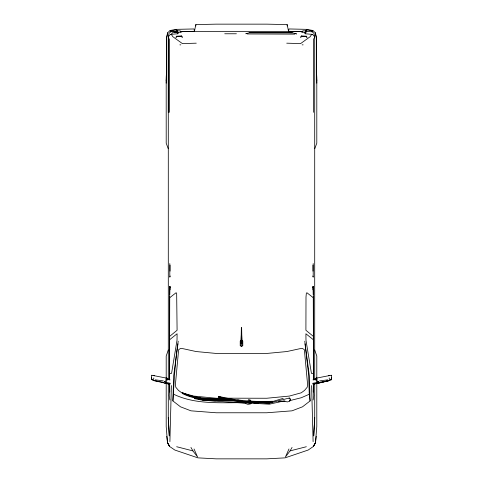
<?xml version="1.0" encoding="UTF-8"?>
<svg xmlns="http://www.w3.org/2000/svg" width="483" height="483" viewBox="0 0 483 483"><rect width="100%" height="100%" fill="white"/><g stroke="black" fill="none" stroke-linecap="round" stroke-linejoin="round"><path stroke-width="0.72" d="M168.295 112.316L168.295 38.429M169.563 112.316L169.563 38.815M169.563 383.574L169.563 389.582L169.563 383.707M169.569 379.07L169.599 296.471M316.558 77.431L316.407 38.036L315.423 32.832L312.839 30.489L306.729 29.354L288.961 28.956L288.574 31.365L183.866 31.636M169.581 294.793L169.611 286.341L169.756 294.727M169.563 350.471L169.732 296.659M313.256 392.021L313.328 384.045L313.745 395.915L313.141 399.984M313.37 379.517L313.437 371.97M304.755 341.197L309.349 375.883L310.086 400.944L302.503 406.819L292.016 410.828L266.725 412.772L216.275 412.772L190.984 410.828L180.497 406.819L172.914 400.944C174.188 381.015 175.021 360.988 178.245 341.197M313.189 263.579L313.207 277.17L312.706 276.022M313.376 379.59L313.437 373.6L311.438 373.383L305.981 340.267L305.908 333.753L313.153 339.555L313.437 340.376M172.914 400.944L173.651 375.883L177.967 343.824M241.023 343.117L241.639 327.842L241.977 344.657M241.361 327.842L241.023 344.657M290.06 398.372L290.349 399.435L289.697 401.391L287.198 401.916L283.926 400.932L269.333 404.199L239.936 402.532L240.099 401.125L242.267 401.21M239.936 402.532L240.099 401.125M169.563 379.306L169.563 297.812L169.98 286.636M166.2 83.142L166.381 78.856M166.442 77.431L166.593 38.036L167.577 32.832L170.161 30.489L176.271 29.354L194.039 28.956L194.426 31.365L195.832 24.609L216.112 24.15L266.888 24.15L287.168 24.609L288.574 31.365L299.134 31.636M166.2 80.89L166.659 72.432L166.593 38.036L167.692 32.826M314.705 417.566L313.721 435.95L314.705 418.731L314.705 383.55M166.659 69.697L166.2 77.425L166.2 143.203L168.229 148.649M171.38 385.561L169.901 441.637M250.888 402.719L250.393 403.993L247.857 404.349L244.639 403.136L202.824 400.28L194.806 398.692L194.909 397.769M166.2 382.941L166.2 426.471L167.504 442.676L169.569 446.443L174.804 450.029L197.903 457.86L216.275 458.85L266.725 458.85L285.097 457.86L308.196 450.029L313.431 446.443L315.496 442.688L316.202 436.318M315.496 442.688L313.437 446.304L315.496 442.676L316.8 426.471L316.8 382.941M227.155 398.97L226.805 399.906C211.904 399.924 196.11 400.498 182.465 393.585L182.296 392.564C196.14 399.018 211.476 398.825 226.412 398.958M182.465 393.585L182.296 392.564M226.805 399.906L226.883 399.332C211.983 399.532 196.201 399.846 182.544 393.005M168.295 38.036L168.935 33.472L170.656 31.83L176.271 31.353L177.955 33.762L170.481 34.378L168.929 35.917L168.295 38.036L168.295 379.179M151.825 375.237L151.378 377.603L151.916 379.704L152.344 379.777M176.005 37.638L176.579 36.207L181.475 35.917L182.471 37.276M182.055 37.276L181.475 35.917M153.835 377.947L153.54 379.529L151.873 379.698L151.433 377.615L151.873 379.698M331.175 375.237C332.467 375.683 330.106 383.997 331.567 377.615L331.084 379.704L330.656 379.777M252.464 402.381L245.195 402.043L232.335 400.504L218.89 397.358L218.757 396.338C236.314 400.709 254.45 402.013 272.497 401.246L272.104 402.176L260.464 402.58M218.89 397.358L218.757 396.338M272.104 402.176L272.497 401.246M288.979 448.985L285.459 456.96L290.078 450.893L292.058 447.427M194.806 398.692L194.957 398.221L202.83 399.695L239.96 401.325M169.563 340.376L169.847 339.555L177.092 333.753L177.019 340.267L171.562 373.383L169.563 373.6L169.624 379.59M169.563 337.007L169.853 336.198L177.092 330.275L176.663 293.362L176.12 292.71L169.563 297.812M167.027 378.624L164.932 382.065L170.59 383.357M168.307 349.988L166.2 356.043L166.2 378.455M170.294 276.022L169.793 277.17L169.811 263.579M165.82 379.487L166.448 378.098L167.196 378.243L151.765 375.231M314.705 379.179L314.705 38.036L314.071 35.917L312.519 34.378L305.045 33.762L306.729 31.353L312.344 31.83L312.839 30.489L311.481 30.761M314.771 148.649L316.8 143.203L316.8 77.425L316.341 69.697M165.923 382.445L167.378 379.469L169.944 379.964M176.09 37.179L176.579 36.207M312.41 383.357L317.077 382.445L318.406 381.534M300.945 37.276L301.525 35.917L306.421 36.207L306.91 37.179M305.467 31.16L306.729 29.354M311.444 31.172L312.791 30.858L306.729 29.91L305.045 32.319L305.045 33.762M300.529 37.276L301.525 35.917M171.537 33.882L173.089 32.403L175.19 32.095M242.786 345.291L241.5 346.462L240.214 345.291M312.531 287.095L313.389 286.341L313.419 294.793M241.071 340.485L240.214 341.04L240.214 345.442L241.5 346.534L242.786 345.442L242.786 341.04L241.929 340.485M313.389 286.341L313.244 294.727M318.297 381.546L318.653 381.377M305.033 343.824L308.637 374.784L309.259 394.261L301.271 397.738L289.353 400.739M245.895 33.798L249.494 32.669L288.641 32.675L292.475 32.784L296.628 34.033M283.219 398.33L269.544 402.448L262.124 402.098M240.069 402.049L269.586 403.16L287.119 398.553L289.383 398.499L290.349 399.435M290.078 450.893L306.337 446.733M318.526 383.176L329.684 380.471L313.093 384.239L330.203 380.369L319.468 382.325M313.147 379.439L316.818 378.714M316.552 378.098L315.828 378.237L331.235 375.231M328.573 375.75L329.714 375.526M313.056 379.964L316.353 379.517L318.068 382.065M177.955 33.762L177.955 32.319L176.271 29.91L170.209 30.858L170.161 30.489L171.519 30.761M319.692 380.864L327.824 379.843M278.407 401.759L284.976 401.144M166.647 379.517L167.378 379.469M176.5 36.623L181.397 36.334M234.315 400.298L230.566 400.467L218.612 399.67M237.316 400.165L238.813 400.099M272.231 401.602C254.384 402.882 236.29 401.554 219.01 396.785M180.153 31.721L194.359 31.292M180.594 31.727L182.556 31.673M245.998 33.43L247.616 33.387M236.398 33.768L224.734 33.768M196.267 43.18L182.387 43.591L172.733 36.623L171.755 34.921L170.481 34.378M176.681 30.87L180.147 30.834L181.167 32.283L174.617 32.355M222.953 398.197L216.275 398.252L193.647 396.072L181.729 392.794L178.444 390.385L175.764 387.197L175.426 384.263L178.638 349.692L180.503 348.478L183.117 348.702L196.104 351.539L216.275 353.453L266.725 353.453L286.896 351.539L299.883 348.702L302.497 348.478L304.362 349.692L307.574 384.263L307.236 387.197L304.556 390.385L301.271 392.794L289.353 396.072L266.725 398.252L225.175 398.179M170.384 30.489L170.988 30.489M312.012 30.489L312.616 30.489M249.53 32.772L292.438 32.886M179.881 44.847L180.835 44.847M302.165 44.847L303.119 44.847M241.361 328.15L241.977 343.117M243.728 402.719L241.5 402.701C218.871 402.611 194.679 404.422 173.741 394.261M247.314 33.955L294.751 34.13M306.319 30.87L302.853 30.834L301.833 32.283L305.473 32.325M286.733 43.18L300.613 43.591L310.267 36.623L311.245 34.921L312.519 34.378M199.89 398.39L213.112 398.662M300.444 31.673L302.406 31.727M248.014 402.907L251.679 403.009M253.883 403.07L258.284 403.184M288.641 31.292L302.847 31.721M177.955 32.319L172.902 31.486M315.308 32.826L316.407 38.036L316.341 72.432L316.8 80.89M247.948 400.975L250.212 401.077L250.013 400.002L248.304 399.689M202.824 400.28L208.753 400.54M210.98 400.636L215.43 400.836M295.041 33.587L296.224 33.647M301.603 36.334L306.5 36.623L306.995 37.638M256.207 402.091L269.586 403.16M155.176 379.843L163.308 380.864M331.127 379.698L329.46 379.529L329.165 377.947M196.49 397.539L200.771 398.258M240.22 401.15L245.195 402.043M163.532 382.325L152.797 380.369L169.907 384.239L164.474 383.176M153.286 375.526L154.427 375.75M166.182 378.714L169.853 379.439M218.636 396.911L220.809 397.358M188.098 395.529L199.896 397.998M171.556 31.172L170.209 30.858L170.656 31.83M176.663 446.733L192.922 450.893L197.541 456.96L194.021 448.985M194.293 397.267L199.805 398.964M182.218 393.144L183.522 393.633M164.347 381.377L164.703 381.546M169.611 286.341L170.469 287.095M312.344 31.83L314.065 33.472L314.705 38.036M250.013 400.002L250.943 401.005M313.437 379.306L313.437 297.812L306.88 292.71L306.337 293.362L305.999 297.051L305.908 330.275L313.147 336.198L313.437 337.007M176.271 29.354L177.533 31.16M164.594 381.534L164.932 382.065M190.942 447.427L192.922 450.893M167.504 442.688L169.563 446.304L167.504 442.676L166.798 436.318M315.622 379.469L317.077 382.445M316.54 378.098L317.18 379.487M316.353 379.517L315.973 378.624M314.693 349.988L316.8 356.043L316.8 378.455M289.088 397.437L289.383 398.499M169.859 399.984L169.255 395.915L169.666 384.082L169.744 392.021M306.421 36.207L306.5 36.623M309.259 394.261L310.086 400.944M311.62 385.561L313.099 441.637M168.295 417.566L169.279 435.95L168.295 418.731L168.295 383.55M316.619 78.856L316.8 83.142M313.02 286.636L313.437 297.812M169.563 371.97L169.63 379.517M313.268 296.659L313.437 350.471M313.401 296.471L313.431 379.07M313.437 383.574L313.437 389.582L313.437 383.707M313.437 38.628L313.437 112.316M312.954 265.095L312.954 271.138M312.954 286.854L312.954 289.764M306.729 29.91L306.729 31.353M287.168 24.609L287.168 25.961M241.639 327.842L241.639 328.15M241.5 345.768L241.5 346.534M195.832 24.609L195.832 25.961M176.271 29.91L176.271 31.353M170.046 265.095L170.046 271.138M170.046 286.854L170.046 289.764"/></g></svg>
